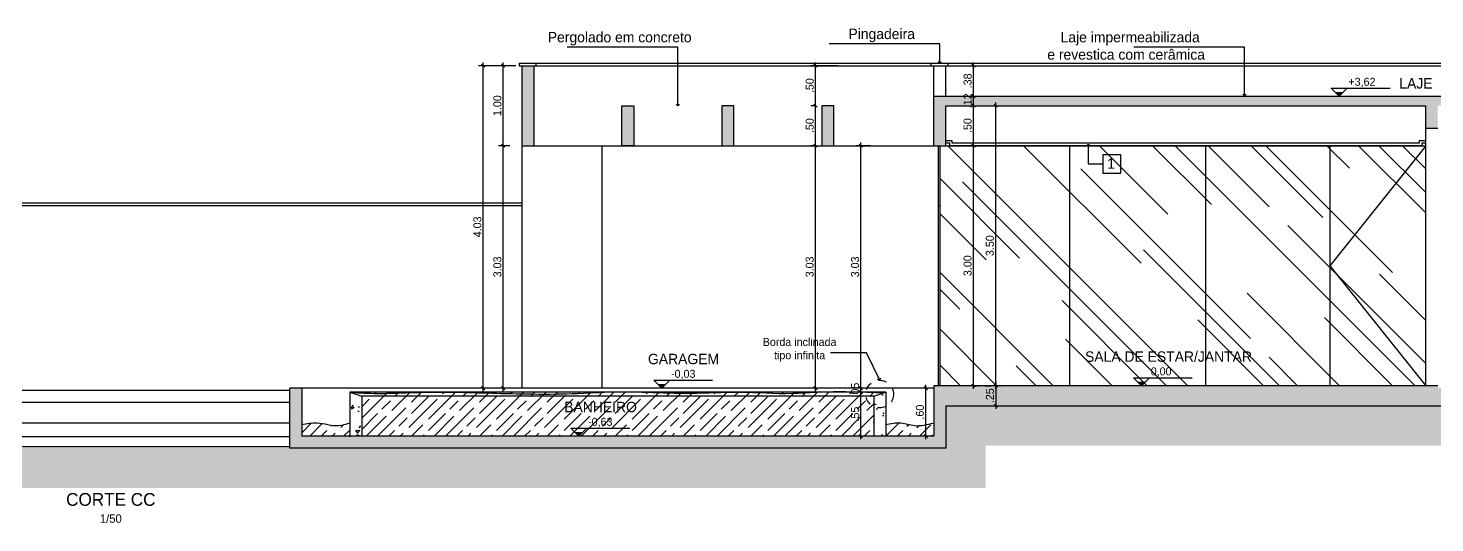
# Model space of a CAD drawing. Header units: feet. Extents: x 1734 to 1931, y 883 to 1088.
# Drawn here: x 1834.11 to 1851.7, y 989.86 to 996.04 of the extents above; entities that cross this region are included whole.
import ezdxf

# ---------------------------------------------------------------- set-up
doc = ezdxf.new("R2010")
doc.units = ezdxf.units.FT
doc.header["$LTSCALE"] = 0.3
doc.header["$MEASUREMENT"] = 0
doc.header["$PDMODE"] = 32
doc.header["$PDSIZE"] = 0.1
doc.linetypes.add('HIDDEN', pattern=[9.525, 6.35, -3.175])
doc.layers.get('0').update_dxf_attribs({"linetype": 'CONTINUOUS'})
doc.layers.get('Defpoints').update_dxf_attribs({"linetype": 'CONTINUOUS'})
for name, color, linetype in [('1', 1, 'CONTINUOUS'), ('2', 44, 'CONTINUOUS'), ('3', 3, 'CONTINUOUS'), ('4', 4, 'CONTINUOUS'), ('5', 5, 'CONTINUOUS'), ('Cotas', 1, 'CONTINUOUS'), ('projecao', 8, 'HIDDEN'), ('Texto', 44, 'CONTINUOUS')]:
    doc.layers.add(name, color=color, linetype=linetype)
doc.styles.add('ROMANS', font='romans')
doc.styles.add('style1', font='GOTHIC.TTF')
doc.dimstyles.new('ESC-50', dxfattribs={"dimtxt": 0.1, "dimasz": 0.04, "dimexe": 0.06, "dimexo": 0.15, "dimgap": 0.02, "dimtad": 1, "dimzin": 4, "dimdsep": 46, "dimtxsty": 'style1', "dimblk": 'OBLIQUE', "dimcen": 0.01, "dimdle": 0.04, "dimclrd": 14, "dimclre": 14, "dimclrt": 2, "dimazin": 0, "dimtfac": 1, "dimtix": 1, "dimtmove": 2, "dimatfit": 0, "dimldrblk": 'OPEN90', "dimfxl": 1, "dimtolj": 1, "dimtzin": 4, "dimlwd": -1, "dimlwe": -1, "dimarcsym": 0})

# ---------------------------------------------------------------- blocks, each defined once
blk = doc.blocks.new('_Oblique')
at = {"color": 0, "linetype": 'ByBlock', "lineweight": -2}
blk.add_line((-0.5, -0.5), (0.5, 0.5), dxfattribs=at)
blk = doc.blocks.new('*D503')
at = {"layer": 'Cotas', "color": 14, "linetype": 'Continuous', "transparency": 16777216}
for p, q in [((1844.683, 991.493), (1844.463, 991.493)), ((1844.523, 990.903), (1844.523, 991.533)), ((1844.533, 990.943), (1844.463, 990.943))]:
    blk.add_line(p, q, dxfattribs=at)
at = {"layer": 'Defpoints', "color": 0, "linetype": 'Continuous', "transparency": 16777216}
for p in [(1844.523, 991.493), (1844.833, 991.493), (1844.683, 990.943)]:
    blk.add_point(p, dxfattribs=at)
at = {"layer": 'Cotas', "color": 14, "linetype": 'Continuous', "transparency": 16777216, "xscale": 0.04, "yscale": 0.04, "zscale": 0.04}
for p, rotation in [((1844.523, 991.493), 90), ((1844.523, 990.943), 270)]:
    blk.add_blockref('_Oblique', p, dxfattribs=dict(at, rotation=rotation))
at = {"layer": 'Cotas', "color": 2, "linetype": 'Continuous', "transparency": 16777216, "insert": (1844.452, 991.218), "char_height": 0.1, "attachment_point": 5, "rotation": 90, "style": 'style1'}
blk.add_mtext('\\A1;.55', dxfattribs=at)
blk = doc.blocks.new('_Open90')
at = {"color": 0, "linetype": 'ByBlock', "lineweight": -2}
for p, q in [((0, 0), (-1, 0)), ((-0.5, 0.5), (0, 0)), ((0, 0), (-0.5, -0.5))]:
    blk.add_line(p, q, dxfattribs=at)
blk = doc.blocks.new('*D504')
at = {"layer": 'Cotas', "color": 14, "linetype": 'Continuous', "transparency": 16777216}
for p, q in [((1844.574, 991.543), (1844.463, 991.543)), ((1844.683, 991.493), (1844.463, 991.493)), ((1844.523, 991.493), (1844.523, 991.543))]:
    blk.add_line(p, q, dxfattribs=at)
at = {"layer": 'Defpoints', "color": 0, "linetype": 'Continuous', "transparency": 16777216}
for p in [(1844.523, 991.543), (1844.724, 991.543), (1844.833, 991.493)]:
    blk.add_point(p, dxfattribs=at)
at = {"layer": 'Cotas', "color": 2, "linetype": 'Continuous', "transparency": 16777216, "insert": (1844.451, 991.518), "char_height": 0.1, "attachment_point": 5, "rotation": 90, "style": 'style1'}
blk.add_mtext('\\A1;.05', dxfattribs=at)
blk = doc.blocks.new('*D505')
at = {"layer": 'Cotas', "color": 14, "linetype": 'Continuous', "transparency": 16777216}
for p, q in [((1844.643, 994.573), (1844.463, 994.573)), ((1844.523, 991.503), (1844.523, 994.613)), ((1844.574, 991.543), (1844.463, 991.543))]:
    blk.add_line(p, q, dxfattribs=at)
at = {"layer": 'Defpoints', "color": 0, "linetype": 'Continuous', "transparency": 16777216}
for p in [(1844.523, 994.573), (1844.793, 994.573), (1844.724, 991.543)]:
    blk.add_point(p, dxfattribs=at)
at = {"layer": 'Cotas', "color": 14, "linetype": 'Continuous', "transparency": 16777216, "xscale": 0.04, "yscale": 0.04, "zscale": 0.04}
for p, rotation in [((1844.523, 994.573), 90), ((1844.523, 991.543), 270)]:
    blk.add_blockref('_Oblique', p, dxfattribs=dict(at, rotation=rotation))
at = {"layer": 'Cotas', "color": 2, "linetype": 'Continuous', "transparency": 16777216, "insert": (1844.451, 993.058), "char_height": 0.1, "attachment_point": 5, "rotation": 90, "style": 'style1'}
blk.add_mtext('\\A1;3.03', dxfattribs=at)
blk = doc.blocks.new('*D506')
at = {"layer": 'Cotas', "color": 14, "linetype": 'Continuous', "transparency": 16777216}
for p, q in [((1843.883, 994.573), (1843.896, 994.573)), ((1843.956, 991.503), (1843.956, 994.613)), ((1844.092, 991.543), (1843.896, 991.543))]:
    blk.add_line(p, q, dxfattribs=at)
at = {"layer": 'Defpoints', "color": 0, "linetype": 'Continuous', "transparency": 16777216}
for p in [(1843.956, 994.573), (1844.033, 994.573), (1844.242, 991.543)]:
    blk.add_point(p, dxfattribs=at)
at = {"layer": 'Cotas', "color": 14, "linetype": 'Continuous', "transparency": 16777216, "xscale": 0.04, "yscale": 0.04, "zscale": 0.04}
for p, rotation in [((1843.956, 994.573), 90), ((1843.956, 991.543), 270)]:
    blk.add_blockref('_Oblique', p, dxfattribs=dict(at, rotation=rotation))
at = {"layer": 'Cotas', "color": 2, "linetype": 'Continuous', "transparency": 16777216, "insert": (1843.883, 993.058), "char_height": 0.1, "attachment_point": 5, "rotation": 90, "style": 'style1'}
blk.add_mtext('\\A1;3.03', dxfattribs=at)
blk = doc.blocks.new('*D507')
at = {"layer": 'Cotas', "color": 14, "linetype": 'Continuous', "transparency": 16777216}
for p, q in [((1845.334, 990.903), (1845.334, 991.583)), ((1845.283, 991.543), (1845.274, 991.543)), ((1845.283, 990.943), (1845.274, 990.943))]:
    blk.add_line(p, q, dxfattribs=at)
at = {"layer": 'Defpoints', "color": 0, "linetype": 'Continuous', "transparency": 16777216}
for p in [(1845.334, 991.543), (1845.433, 991.543), (1845.433, 990.943)]:
    blk.add_point(p, dxfattribs=at)
at = {"layer": 'Cotas', "color": 14, "linetype": 'Continuous', "transparency": 16777216, "xscale": 0.04, "yscale": 0.04, "zscale": 0.04}
for p, rotation in [((1845.334, 991.543), 90), ((1845.334, 990.943), 270)]:
    blk.add_blockref('_Oblique', p, dxfattribs=dict(at, rotation=rotation))
at = {"layer": 'Cotas', "color": 2, "linetype": 'Continuous', "transparency": 16777216, "insert": (1845.261, 991.243), "char_height": 0.1, "attachment_point": 5, "rotation": 90, "style": 'style1'}
blk.add_mtext('\\A1;.60', dxfattribs=at)
blk = doc.blocks.new('*D508')
at = {"layer": 'Cotas', "color": 14, "linetype": 'Continuous', "transparency": 16777216}
for p, q in [((1845.93, 991.533), (1845.93, 994.613)), ((1845.971, 994.573), (1845.99, 994.573)), ((1845.971, 991.573), (1845.99, 991.573))]:
    blk.add_line(p, q, dxfattribs=at)
at = {"layer": 'Defpoints', "color": 0, "linetype": 'Continuous', "transparency": 16777216}
for p in [(1845.821, 994.573), (1845.93, 994.573), (1845.821, 991.573)]:
    blk.add_point(p, dxfattribs=at)
at = {"layer": 'Cotas', "color": 14, "linetype": 'Continuous', "transparency": 16777216, "xscale": 0.04, "yscale": 0.04, "zscale": 0.04}
for p, rotation in [((1845.93, 994.573), 90), ((1845.93, 991.573), 270)]:
    blk.add_blockref('_Oblique', p, dxfattribs=dict(at, rotation=rotation))
at = {"layer": 'Cotas', "color": 2, "linetype": 'Continuous', "transparency": 16777216, "insert": (1845.857, 993.073), "char_height": 0.1, "attachment_point": 5, "rotation": 90, "style": 'style1'}
blk.add_mtext('\\A1;3.00', dxfattribs=at)
blk = doc.blocks.new('*D509')
at = {"layer": 'Cotas', "color": 14, "linetype": 'Continuous', "transparency": 16777216}
for p, q in [((1845.866, 995.073), (1845.87, 995.073)), ((1845.93, 994.533), (1845.93, 995.113)), ((1845.971, 994.573), (1845.99, 994.573))]:
    blk.add_line(p, q, dxfattribs=at)
at = {"layer": 'Defpoints', "color": 0, "linetype": 'Continuous', "transparency": 16777216}
for p in [(1845.93, 995.073), (1846.016, 995.073), (1845.821, 994.573)]:
    blk.add_point(p, dxfattribs=at)
at = {"layer": 'Cotas', "color": 14, "linetype": 'Continuous', "transparency": 16777216, "xscale": 0.04, "yscale": 0.04, "zscale": 0.04}
for p, rotation in [((1845.93, 995.073), 90), ((1845.93, 994.573), 270)]:
    blk.add_blockref('_Oblique', p, dxfattribs=dict(at, rotation=rotation))
at = {"layer": 'Cotas', "color": 2, "linetype": 'Continuous', "transparency": 16777216, "insert": (1845.857, 994.823), "char_height": 0.1, "attachment_point": 5, "rotation": 90, "style": 'style1'}
blk.add_mtext('\\A1;.50', dxfattribs=at)
blk = doc.blocks.new('*D510')
at = {"layer": 'Cotas', "color": 14, "linetype": 'Continuous', "transparency": 16777216}
for p, q in [((1845.866, 995.193), (1845.87, 995.193)), ((1845.866, 995.073), (1845.87, 995.073)), ((1845.93, 995.073), (1845.93, 995.193))]:
    blk.add_line(p, q, dxfattribs=at)
at = {"layer": 'Defpoints', "color": 0, "linetype": 'Continuous', "transparency": 16777216}
for p in [(1845.93, 995.193), (1846.016, 995.193), (1846.016, 995.073)]:
    blk.add_point(p, dxfattribs=at)
at = {"layer": 'Cotas', "color": 2, "linetype": 'Continuous', "transparency": 16777216, "insert": (1845.857, 995.133), "char_height": 0.1, "attachment_point": 5, "rotation": 90, "style": 'style1'}
blk.add_mtext('\\A1;.12', dxfattribs=at)
blk = doc.blocks.new('*D511')
at = {"layer": 'Cotas', "color": 14, "linetype": 'Continuous', "transparency": 16777216}
for p, q in [((1845.93, 995.153), (1845.93, 995.613)), ((1845.792, 995.573), (1845.87, 995.573)), ((1845.866, 995.193), (1845.87, 995.193))]:
    blk.add_line(p, q, dxfattribs=at)
at = {"layer": 'Defpoints', "color": 0, "linetype": 'Continuous', "transparency": 16777216}
for p in [(1845.93, 995.573), (1845.942, 995.573), (1846.016, 995.193)]:
    blk.add_point(p, dxfattribs=at)
at = {"layer": 'Cotas', "color": 14, "linetype": 'Continuous', "transparency": 16777216, "xscale": 0.04, "yscale": 0.04, "zscale": 0.04}
for p, rotation in [((1845.93, 995.573), 90), ((1845.93, 995.193), 270)]:
    blk.add_blockref('_Oblique', p, dxfattribs=dict(at, rotation=rotation))
at = {"layer": 'Cotas', "color": 2, "linetype": 'Continuous', "transparency": 16777216, "insert": (1845.857, 995.383), "char_height": 0.1, "attachment_point": 5, "rotation": 90, "style": 'style1'}
blk.add_mtext('\\A1;.38', dxfattribs=at)
blk = doc.blocks.new('*D512')
at = {"layer": 'Cotas', "color": 14, "linetype": 'Continuous', "transparency": 16777216}
for p, q in [((1846.073, 995.073), (1846.148, 995.073)), ((1846.208, 991.533), (1846.208, 995.113)), ((1846.073, 991.573), (1846.148, 991.573))]:
    blk.add_line(p, q, dxfattribs=at)
at = {"layer": 'Defpoints', "color": 0, "linetype": 'Continuous', "transparency": 16777216}
for p in [(1846.208, 995.073), (1846.223, 995.073), (1846.223, 991.573)]:
    blk.add_point(p, dxfattribs=at)
at = {"layer": 'Cotas', "color": 14, "linetype": 'Continuous', "transparency": 16777216, "xscale": 0.04, "yscale": 0.04, "zscale": 0.04}
for p, rotation in [((1846.208, 995.073), 90), ((1846.208, 991.573), 270)]:
    blk.add_blockref('_Oblique', p, dxfattribs=dict(at, rotation=rotation))
at = {"layer": 'Cotas', "color": 2, "linetype": 'Continuous', "transparency": 16777216, "insert": (1846.135, 993.323), "char_height": 0.1, "attachment_point": 5, "rotation": 90, "style": 'style1'}
blk.add_mtext('\\A1;3.50', dxfattribs=at)
blk = doc.blocks.new('*D526')
at = {"layer": 'Cotas', "color": 14, "linetype": 'Continuous', "transparency": 16777216}
for p, q in [((1846.209, 991.613), (1846.209, 991.283)), ((1846.26, 991.573), (1846.269, 991.573)), ((1846.26, 991.323), (1846.269, 991.323))]:
    blk.add_line(p, q, dxfattribs=at)
at = {"layer": 'Defpoints', "color": 0, "linetype": 'Continuous', "transparency": 16777216}
for p in [(1846.11, 991.573), (1846.11, 991.323), (1846.209, 991.323)]:
    blk.add_point(p, dxfattribs=at)
at = {"layer": 'Cotas', "color": 14, "linetype": 'Continuous', "transparency": 16777216, "xscale": 0.04, "yscale": 0.04, "zscale": 0.04}
for p, rotation in [((1846.209, 991.573), 90), ((1846.209, 991.323), 270)]:
    blk.add_blockref('_Oblique', p, dxfattribs=dict(at, rotation=rotation))
at = {"layer": 'Cotas', "color": 2, "linetype": 'Continuous', "transparency": 16777216, "insert": (1846.136, 991.448), "char_height": 0.1, "attachment_point": 5, "rotation": 90, "style": 'style1'}
blk.add_mtext('\\A1;.25', dxfattribs=at)
blk = doc.blocks.new('Niv_cr')
for p, q in [((0, 0), (-0.1, 0.1)), ((-0.1, 0.1), (0.635, 0.1)), ((0, 0), (0.1, 0.1))]:
    blk.add_line(p, q)
blk.add_solid([(-0.05, 0.05), (0.05, 0.05), (0, 0)])
at = {"color": 2, "style": 'ROMANS'}
blk.add_attdef('NIVEL', (0.115, 0.129), '', height=0.1, dxfattribs=at)
blk = doc.blocks.new('*D530')
at = {"layer": 'Cotas', "color": 14, "linetype": 'Continuous', "transparency": 16777216}
for p, q in [((1843.956, 995.073), (1843.896, 995.073)), ((1843.956, 994.533), (1843.956, 995.113)), ((1843.956, 994.573), (1843.896, 994.573))]:
    blk.add_line(p, q, dxfattribs=at)
at = {"layer": 'Defpoints', "color": 0, "linetype": 'Continuous', "transparency": 16777216}
for p in [(1843.956, 995.073), (1844.033, 995.073), (1844.033, 994.573)]:
    blk.add_point(p, dxfattribs=at)
at = {"layer": 'Cotas', "color": 14, "linetype": 'Continuous', "transparency": 16777216, "xscale": 0.04, "yscale": 0.04, "zscale": 0.04}
for p, rotation in [((1843.956, 995.073), 90), ((1843.956, 994.573), 270)]:
    blk.add_blockref('_Oblique', p, dxfattribs=dict(at, rotation=rotation))
at = {"layer": 'Cotas', "color": 2, "linetype": 'Continuous', "transparency": 16777216, "insert": (1843.883, 994.823), "char_height": 0.1, "attachment_point": 5, "rotation": 90, "style": 'style1'}
blk.add_mtext('\\A1;.50', dxfattribs=at)
blk = doc.blocks.new('*D531')
at = {"layer": 'Cotas', "color": 14, "linetype": 'Continuous', "transparency": 16777216}
for p, q in [((1843.956, 995.033), (1843.956, 995.613)), ((1844.235, 995.573), (1843.896, 995.573)), ((1843.956, 995.073), (1843.896, 995.073))]:
    blk.add_line(p, q, dxfattribs=at)
at = {"layer": 'Defpoints', "color": 0, "linetype": 'Continuous', "transparency": 16777216}
for p in [(1843.956, 995.573), (1844.41, 995.573), (1844.033, 995.073)]:
    blk.add_point(p, dxfattribs=at)
at = {"layer": 'Cotas', "color": 14, "linetype": 'Continuous', "transparency": 16777216, "xscale": 0.04, "yscale": 0.04, "zscale": 0.04}
for p, rotation in [((1843.956, 995.573), 90), ((1843.956, 995.073), 270)]:
    blk.add_blockref('_Oblique', p, dxfattribs=dict(at, rotation=rotation))
at = {"layer": 'Cotas', "color": 2, "linetype": 'Continuous', "transparency": 16777216, "insert": (1843.883, 995.323), "char_height": 0.1, "attachment_point": 5, "rotation": 90, "style": 'style1'}
blk.add_mtext('\\A1;.50', dxfattribs=at)
blk = doc.blocks.new('*D532')
at = {"layer": 'Cotas', "color": 14, "linetype": 'Continuous', "transparency": 16777216}
for p, q in [((1840.133, 994.573), (1839.992, 994.573)), ((1840.052, 991.503), (1840.052, 994.613)), ((1840.133, 991.543), (1839.992, 991.543))]:
    blk.add_line(p, q, dxfattribs=at)
at = {"layer": 'Defpoints', "color": 0, "linetype": 'Continuous', "transparency": 16777216}
for p in [(1840.052, 994.573), (1840.283, 994.573), (1840.283, 991.543)]:
    blk.add_point(p, dxfattribs=at)
at = {"layer": 'Cotas', "color": 14, "linetype": 'Continuous', "transparency": 16777216, "xscale": 0.04, "yscale": 0.04, "zscale": 0.04}
for p, rotation in [((1840.052, 994.573), 90), ((1840.052, 991.543), 270)]:
    blk.add_blockref('_Oblique', p, dxfattribs=dict(at, rotation=rotation))
at = {"layer": 'Cotas', "color": 2, "linetype": 'Continuous', "transparency": 16777216, "insert": (1839.979, 993.058), "char_height": 0.1, "attachment_point": 5, "rotation": 90, "style": 'style1'}
blk.add_mtext('\\A1;3.03', dxfattribs=at)
blk = doc.blocks.new('*D533')
at = {"layer": 'Cotas', "color": 14, "linetype": 'Continuous', "transparency": 16777216}
for p, q in [((1840.052, 994.533), (1840.052, 995.613)), ((1840.208, 995.573), (1839.992, 995.573)), ((1840.133, 994.573), (1839.992, 994.573))]:
    blk.add_line(p, q, dxfattribs=at)
at = {"layer": 'Defpoints', "color": 0, "linetype": 'Continuous', "transparency": 16777216}
for p in [(1840.052, 995.573), (1840.358, 995.573), (1840.283, 994.573)]:
    blk.add_point(p, dxfattribs=at)
at = {"layer": 'Cotas', "color": 14, "linetype": 'Continuous', "transparency": 16777216, "xscale": 0.04, "yscale": 0.04, "zscale": 0.04}
for p, rotation in [((1840.052, 995.573), 90), ((1840.052, 994.573), 270)]:
    blk.add_blockref('_Oblique', p, dxfattribs=dict(at, rotation=rotation))
at = {"layer": 'Cotas', "color": 2, "linetype": 'Continuous', "transparency": 16777216, "insert": (1839.979, 995.073), "char_height": 0.1, "attachment_point": 5, "rotation": 90, "style": 'style1'}
blk.add_mtext('\\A1;1.00', dxfattribs=at)
blk = doc.blocks.new('*D534')
at = {"layer": 'Cotas', "color": 14, "linetype": 'Continuous', "transparency": 16777216}
for p, q in [((1839.802, 991.503), (1839.802, 995.613)), ((1840.081, 995.573), (1839.742, 995.573)), ((1840.081, 991.543), (1839.742, 991.543))]:
    blk.add_line(p, q, dxfattribs=at)
at = {"layer": 'Defpoints', "color": 0, "linetype": 'Continuous', "transparency": 16777216}
for p in [(1839.802, 995.573), (1840.283, 995.573), (1840.283, 991.543)]:
    blk.add_point(p, dxfattribs=at)
at = {"layer": 'Cotas', "color": 14, "linetype": 'Continuous', "transparency": 16777216, "xscale": 0.04, "yscale": 0.04, "zscale": 0.04}
for p, rotation in [((1839.802, 995.573), 90), ((1839.802, 991.543), 270)]:
    blk.add_blockref('_Oblique', p, dxfattribs=dict(at, rotation=rotation))
at = {"layer": 'Cotas', "color": 2, "linetype": 'Continuous', "transparency": 16777216, "insert": (1839.73, 993.558), "char_height": 0.1, "attachment_point": 5, "rotation": 90, "style": 'style1'}
blk.add_mtext('\\A1;4.03', dxfattribs=at)

msp = doc.modelspace()

# ---------------------------------------------------------------- hatches: boundary and pattern name
at = {"layer": '1'}
h = msp.add_hatch(dxfattribs=at)
h.set_pattern_fill('EARTH,_I', color=256, angle=315, style=2)
h.set_pattern_definition([(315, (1811.6333, 990.29315), (0.3535534, -8e-17), [0.25, -0.25]), (315, (1811.6996, 990.35944), (0.3535534, -8e-17), [0.25, -0.25]), (315, (1811.7659, 990.42573), (0.3535534, -8e-17), [0.25, -0.25]), (45, (1811.81008, 990.42573), (1e-16, 0.3535534), [0.25, -0.25]), (45, (1811.87638, 990.35944), (1e-16, 0.3535534), [0.25, -0.25]), (45, (1811.94267, 990.29315), (1e-16, 0.3535534), [0.25, -0.25])])
h.paths.add_polyline_path([(1863.433, 991.323), (1845.583, 991.323), (1845.583, 990.793), (1837.383, 990.793), (1811.633, 990.807), (1811.633, 990.293), (1846.083, 990.293), (1846.083, 990.823), (1863.433, 990.823)])
at = {"layer": '5', "linetype": 'Continuous'}
h = msp.add_hatch(dxfattribs=at)
h.set_pattern_fill('AR-CONC,_I', color=256, scale=0.05, angle=315, style=2)
h.set_pattern_definition([(5, (1840.2833, 994.57315), (0.2314035, -0.275776), [0.0375, -0.4125]), (310, (1840.2833, 994.57315), (0.216884, 0.314996), [0.03, -0.33]), (55.4514, (1840.3026, 994.55017), (0.448288, 0.03922), [0.03187, -0.350571]), (1.1842, (1840.354, 994.64386), (0.318807, -0.435847), [0.05625, -0.61875]), (51.6356, (1840.3806, 994.60754), (0.674856, 0.01395), [0.047805, -0.525857]), (306.1842, (1840.354, 994.64386), (0.674856, 0.01395), [0.045, -0.495]), (336, (1840.3717, 994.59083), (0.068691, -0.353386), [0.0375, -0.4125]), (281, (1840.3717, 994.59083), (0.342404, 0.170354), [0.03, -0.33]), (26.4514, (1840.37742, 994.56138), (0.411095, -0.183032), [0.03187, -0.350571]), (352.5, (1840.28331, 994.57315), (0.1219949, 0.1133966), [0, -0.326, 0, -0.335, 0, -0.33125]), (322.5, (1840.2833, 994.57315), (0.2324547, 0.0464365), [0, -0.191, 0, -0.3185, 0, -0.12625]), (282.5, (1840.20447, 994.652), (0.1807604, -0.1967091), [0, -0.125, 0, -0.39, 0, -0.5175]), (272.5, (1840.1691, 994.68735), (0.24158, -0.170795), [0, -0.1625, 0, -0.259, 0, -0.3675])])
h.paths.add_polyline_path([(1840.433, 995.573), (1840.283, 995.573), (1840.283, 994.573), (1840.433, 994.573)])
h.paths.add_polyline_path([(1841.683, 995.073), (1841.533, 995.073), (1841.533, 994.573), (1841.683, 994.573)])
h.paths.add_polyline_path([(1842.933, 995.073), (1842.783, 995.073), (1842.783, 994.573), (1842.933, 994.573)])
h.paths.add_polyline_path([(1844.183, 995.073), (1844.033, 995.073), (1844.033, 994.573), (1844.183, 994.573)])
h.paths.add_polyline_path([(1856.883, 995.193), (1845.433, 995.193), (1845.433, 994.573), (1845.583, 994.573), (1845.583, 995.073), (1851.583, 995.073), (1851.583, 994.792), (1851.733, 994.792), (1851.733, 995.073), (1853.583, 995.073), (1853.583, 994.793), (1853.733, 994.793), (1853.733, 995.073), (1856.733, 995.073), (1856.733, 994.793), (1856.883, 994.793)])
h.paths.add_polyline_path([(1845.962, 995.008), (1845.962, 995.251), (1845.746, 995.251), (1845.746, 995.008)], flags=9)
h.paths.add_polyline_path([(1856.632, 995.008), (1856.632, 995.251), (1856.416, 995.251), (1856.416, 995.008)], flags=9)
h = msp.add_hatch(dxfattribs=at)
h.set_pattern_fill('AR-CONC,_I', color=256, scale=0.05, angle=315, style=2)
h.set_pattern_definition([(5, (1837.3833, 990.79315), (0.2314035, -0.275776), [0.0375, -0.4125]), (310, (1837.3833, 990.79315), (0.216884, 0.314996), [0.03, -0.33]), (55.4514, (1837.4026, 990.77017), (0.4482876, 0.03922), [0.03187, -0.350571]), (1.1842, (1837.454, 990.86386), (0.318807, -0.435847), [0.05625, -0.61875]), (51.6356, (1837.4806, 990.82754), (0.674856, 0.01395), [0.047805, -0.525857]), (306.1842, (1837.454, 990.86386), (0.674856, 0.01395), [0.045, -0.495]), (336, (1837.4717, 990.81083), (0.0686912, -0.353386), [0.0375, -0.4125]), (281, (1837.4717, 990.81083), (0.342404, 0.170354), [0.03, -0.33]), (26.4514, (1837.47742, 990.78138), (0.411095, -0.183032), [0.03187, -0.350571]), (352.5, (1837.38331, 990.79315), (0.1219949, 0.1133966), [0, -0.326, 0, -0.335, 0, -0.33125]), (322.5, (1837.3833, 990.79315), (0.2324547, 0.0464365), [0, -0.191, 0, -0.3185, 0, -0.12625]), (282.5, (1837.30447, 990.872), (0.1807604, -0.1967091), [0, -0.125, 0, -0.39, 0, -0.5175]), (272.5, (1837.2691, 990.90735), (0.24158, -0.170795), [0, -0.1625, 0, -0.259, 0, -0.3675])])
h.paths.add_polyline_path([(1856.883, 991.323), (1856.883, 991.543), (1851.733, 991.543), (1851.733, 991.573), (1845.433, 991.573), (1845.433, 990.943), (1837.533, 990.943), (1837.533, 991.543), (1837.383, 991.543), (1837.383, 990.793), (1845.583, 990.793), (1845.583, 991.323)])
h = msp.add_hatch(dxfattribs=at)
h.set_pattern_fill('AR-CONC,_I', color=256, scale=0.05, angle=315, style=2)
h.set_pattern_definition([(5, (1838.1333, 990.94315), (0.231404, -0.275776), [0.0375, -0.4125]), (310, (1838.1333, 990.94315), (0.216884, 0.314996), [0.03, -0.33]), (55.4514, (1838.1526, 990.92017), (0.448288, 0.03922), [0.03187, -0.350571]), (1.184, (1838.204, 991.01386), (0.318807, -0.435847), [0.05625, -0.61875]), (51.636, (1838.2306, 990.97754), (0.674856, 0.01395), [0.047805, -0.525857]), (306.184, (1838.204, 991.01386), (0.674856, 0.01395), [0.045, -0.495]), (336, (1838.2217, 990.96083), (0.068691, -0.353386), [0.0375, -0.4125]), (281, (1838.2217, 990.96083), (0.342404, 0.170354), [0.03, -0.33]), (26.4514, (1838.22742, 990.93138), (0.411095, -0.183032), [0.03187, -0.350571]), (352.5, (1838.13331, 990.94315), (0.121995, 0.1133966), [0, -0.326, 0, -0.335, 0, -0.33125]), (322.5, (1838.1333, 990.94315), (0.2324547, 0.0464365), [0, -0.191, 0, -0.3185, 0, -0.12625]), (282.5, (1838.05447, 991.022), (0.1807604, -0.196709), [0, -0.125, 0, -0.39, 0, -0.5175]), (272.5, (1838.0191, 991.05735), (0.24158, -0.170795), [0, -0.1625, 0, -0.259, 0, -0.3675])])
h.paths.add_polyline_path([(1838.283, 991.443), (1838.133, 991.493), (1838.133, 990.943), (1838.283, 990.943)])
h.paths.add_polyline_path([(1844.833, 991.493), (1844.683, 991.443), (1844.683, 990.943), (1844.833, 990.943)])
at = {"layer": 'Cotas'}
h = msp.add_hatch(dxfattribs=at)
h.set_pattern_fill('AR-RROOF,_O', color=256, angle=315)
h.set_pattern_definition([(315, (1845.5083, 991.5732), (2.26274, -0.84853), [15, -2, 5, -1]), (315, (1846.8023, 990.9863), (0.23335, 1.64756), [3, -0.33, 6, -0.75]), (315, (1846.4629, 991.82064), (4.15072, -3.20319), [8, -1.4, 4, -1])])
h.paths.add_polyline_path([(1847.129, 994.573), (1845.583, 994.573), (1845.508, 994.573), (1845.508, 991.573), (1847.129, 991.573)])
h.paths.add_polyline_path([(1848.832, 994.573), (1847.129, 994.573), (1847.129, 991.573), (1848.832, 991.573)])
h.paths.add_polyline_path([(1850.383, 994.573), (1848.832, 994.573), (1848.832, 991.573), (1850.383, 991.573)])
h.paths.add_polyline_path([(1851.583, 994.573), (1850.383, 994.573), (1850.383, 991.573), (1851.583, 991.573)])
at = {"layer": 'Defpoints', "linetype": 'Continuous', "true_color": 0x004d66}
h = msp.add_hatch(dxfattribs=at)
h.set_pattern_fill('GOST_WOOD,_O', color=138, scale=0.05, angle=315)
h.set_pattern_definition([(45, (1837.6333, 990.94315), (0.212132, -0.212132), [0.5, -0.1]), (45, (1837.6333, 990.80173), (0.212132, -0.212132), [0.3, -0.075, 0.15, -0.075]), (45, (1837.59795, 990.62495), (0.212132, -0.212132), [0.5, -0.1])])
edge = h.paths.add_edge_path()
edge.add_spline(control_points=[(1838.133, 991.109), (1838.087, 991.094), (1837.953, 991.05), (1837.75, 991.129), (1837.597, 991.1), (1837.533, 991.087)], knot_values=[0, 0, 0, 0, 0.143039, 0.415623, 0.607305, 0.607305, 0.607305, 0.607305], degree=3, periodic=0)
edge.add_line((1837.533, 991.087), (1837.533, 990.943))
edge.add_line((1837.533, 990.943), (1838.133, 990.943))
edge.add_line((1838.133, 990.943), (1838.133, 991.109))
h.paths.add_polyline_path([(1838.283, 991.443), (1838.283, 990.943), (1844.683, 990.943), (1844.683, 991.443)])
edge = h.paths.add_edge_path()
edge.add_line((1838.149, 991.488), (1838.283, 991.443))
edge.add_line((1838.283, 991.443), (1844.683, 991.443))
edge.add_line((1844.683, 991.443), (1844.81, 991.485))
edge.add_spline(control_points=[(1844.81, 991.485), (1844.527, 991.496), (1844.147, 991.511), (1843.545, 991.463), (1843.022, 991.51), (1842.237, 991.457), (1841.674, 991.512), (1841.313, 991.493)], knot_values=[3.164884, 3.164884, 3.164884, 3.164884, 4.01189, 4.305168, 4.975178, 5.579623, 6.662092, 6.662092, 6.662092, 6.662092], degree=3, periodic=0)
edge.add_line((1844.584, 991.493), (1843.987, 991.493))
edge.add_spline(control_points=[(1844.81, 991.485), (1844.527, 991.496), (1844.147, 991.511), (1843.545, 991.463), (1843.022, 991.51), (1842.237, 991.457), (1841.674, 991.512), (1841.313, 991.493)], knot_values=[3.164884, 3.164884, 3.164884, 3.164884, 4.01189, 4.305168, 4.975178, 5.579623, 6.662092, 6.662092, 6.662092, 6.662092], degree=3, periodic=0)
edge.add_line((1841.798, 991.493), (1841.313, 991.493))
edge.add_spline(control_points=[(1841.313, 991.493), (1841.274, 991.491), (1840.862, 991.463), (1840.154, 991.469), (1839.327, 991.502), (1838.793, 991.483), (1838.446, 991.474), (1838.258, 991.483), (1838.149, 991.488)], knot_values=[0, 0, 0, 0, 0.119491, 1.235648, 2.12416, 2.599853, 2.838625, 3.164884, 3.164884, 3.164884, 3.164884], degree=3, periodic=0)
edge.add_line((1839.351, 991.493), (1839.314, 991.493))
edge.add_spline(control_points=[(1841.313, 991.493), (1841.274, 991.491), (1840.862, 991.463), (1840.154, 991.469), (1839.327, 991.502), (1838.793, 991.483), (1838.446, 991.474), (1838.258, 991.483), (1838.149, 991.488)], knot_values=[0, 0, 0, 0, 0.119491, 1.235648, 2.12416, 2.599853, 2.838625, 3.164884, 3.164884, 3.164884, 3.164884], degree=3, periodic=0)
h = msp.add_hatch(dxfattribs=at)
h.set_pattern_fill('GOST_WOOD,_O', color=138, scale=0.05, angle=315)
h.set_pattern_definition([(45, (1844.8333, 990.94315), (0.21213, -0.21213), [0.5, -0.1]), (45, (1844.8333, 990.80173), (0.21213, -0.21213), [0.3, -0.075, 0.15, -0.075]), (45, (1844.79795, 990.62495), (0.21213, -0.21213), [0.5, -0.1])])
edge = h.paths.add_edge_path()
edge.add_spline(control_points=[(1845.433, 991.109), (1845.353, 991.087), (1845.216, 991.051), (1845.019, 991.127), (1844.897, 991.101), (1844.833, 991.087)], knot_values=[0, 0, 0, 0, 0.24138, 0.415169, 0.606851, 0.606851, 0.606851, 0.606851], degree=3, periodic=0)
edge.add_line((1844.833, 991.087), (1844.833, 990.943))
edge.add_line((1844.833, 990.943), (1845.433, 990.943))
edge.add_line((1845.433, 990.943), (1845.433, 991.109))

# ---------------------------------------------------------------- linework, layer by layer
at = {"layer": '1'}
for p, q in [((1845.613, 995.603), (1856.703, 995.603)), ((1845.613, 995.573), (1856.703, 995.573)), ((1845.583, 994.573), (1851.583, 994.573)), ((1847.129, 994.573), (1847.129, 991.573)), ((1848.832, 994.573), (1848.832, 991.573)), ((1850.383, 994.573), (1850.383, 991.573)), ((1840.283, 993.853), (1823.313, 993.853)), ((1840.283, 993.823), (1823.313, 993.823)), ((1845.508, 993.823), (1845.488, 993.823))]:
    msp.add_line(p, q, dxfattribs=at)
at = {"layer": '1', "color": 8, "linetype": 'Continuous'}
for p, q in [((1837.383, 991.363), (1811.783, 991.363)), ((1837.383, 991.103), (1811.783, 991.103)), ((1837.383, 990.933), (1811.783, 990.933))]:
    msp.add_line(p, q, dxfattribs=at)
at = {"layer": '2'}
for p, q in [((1840.283, 994.573), (1840.283, 991.543)), ((1841.283, 994.573), (1841.283, 991.543)), ((1845.488, 994.573), (1845.488, 991.573)), ((1845.508, 994.573), (1845.508, 991.573)), ((1837.383, 991.513), (1823.283, 991.513))]:
    msp.add_line(p, q, dxfattribs=at)
at = {"layer": '3'}
for p, q in [((1840.463, 995.603), (1845.403, 995.603)), ((1840.463, 995.573), (1845.403, 995.573)), ((1840.433, 994.573), (1845.433, 994.573)), ((1845.433, 991.543), (1837.533, 991.543))]:
    msp.add_line(p, q, dxfattribs=at)
for points in [[(1851.583, 994.633), (1851.503, 994.633), (1851.503, 994.603), (1845.663, 994.603), (1845.663, 994.633), (1845.583, 994.633)], [(1851.583, 994.603), (1851.533, 994.603), (1851.533, 994.573), (1845.633, 994.573), (1845.633, 994.603), (1845.583, 994.603)]]:
    msp.add_lwpolyline(points, dxfattribs=at)
at = {"layer": '4', "linetype": 'Continuous'}
for p, q in [((1844.833, 991.493), (1838.133, 991.493)), ((1844.683, 991.443), (1838.283, 991.443))]:
    msp.add_line(p, q, dxfattribs=at)
at = {"layer": '5', "linetype": 'Continuous'}
for p, q in [((1840.253, 995.603), (1840.253, 995.573)), ((1840.253, 995.603), (1840.463, 995.603)), ((1840.463, 995.573), (1840.463, 995.603)), ((1845.403, 995.573), (1845.403, 995.603)), ((1845.403, 995.603), (1845.613, 995.603)), ((1845.613, 995.573), (1845.613, 995.603)), ((1840.253, 995.573), (1840.463, 995.573)), ((1840.283, 995.573), (1840.283, 994.573)), ((1840.433, 995.573), (1840.433, 994.573)), ((1845.403, 995.573), (1845.613, 995.573)), ((1845.433, 994.573), (1845.433, 995.573)), ((1845.583, 995.193), (1845.583, 995.573)), ((1845.433, 995.193), (1856.883, 995.193)), ((1845.583, 994.573), (1845.583, 995.073)), ((1845.583, 995.073), (1851.583, 995.073)), ((1851.583, 991.573), (1851.583, 995.073)), ((1851.583, 994.792), (1851.733, 994.792)), ((1840.283, 994.573), (1840.433, 994.573)), ((1845.433, 994.573), (1845.583, 994.573)), ((1851.733, 991.573), (1845.433, 991.573)), ((1845.433, 991.573), (1845.433, 990.943)), ((1837.383, 990.793), (1837.383, 991.543)), ((1837.533, 991.543), (1837.383, 991.543)), ((1837.533, 991.543), (1837.533, 990.943)), ((1838.133, 991.493), (1838.133, 990.943)), ((1838.133, 991.493), (1838.283, 991.443)), ((1838.283, 991.443), (1838.283, 990.943)), ((1844.683, 991.443), (1844.833, 991.493)), ((1844.683, 991.443), (1844.683, 990.943)), ((1844.833, 991.493), (1844.833, 990.943)), ((1845.583, 991.323), (1863.433, 991.323)), ((1845.583, 991.323), (1845.583, 990.793)), ((1845.433, 990.943), (1837.533, 990.943)), ((1837.383, 990.807), (1811.633, 990.807)), ((1845.583, 990.793), (1837.383, 990.793))]:
    msp.add_line(p, q, dxfattribs=at)
for points in [[(1841.533, 995.073), (1841.683, 995.073), (1841.683, 994.573), (1841.533, 994.573)], [(1842.783, 994.573), (1842.933, 994.573), (1842.933, 995.073), (1842.783, 995.073)], [(1844.033, 994.573), (1844.183, 994.573), (1844.183, 995.073), (1844.033, 995.073)]]:
    msp.add_lwpolyline(points, close=True, dxfattribs=at)
at = {"layer": 'Defpoints', "color": 138, "linetype": 'Continuous', "true_color": 0x004d66}
for points in [[(1838.149, 991.488), (1838.475, 991.477), (1838.714, 991.481), (1839.19, 991.493), (1840.078, 991.476), (1841.194, 991.486), (1841.313, 991.493), (1842.396, 991.479), (1843, 991.493), (1843.67, 991.478), (1843.963, 991.493), (1844.81, 991.485)], [(1837.533, 991.087), (1837.724, 991.109), (1837.994, 991.075), (1838.133, 991.109)], [(1844.833, 991.087), (1845.024, 991.109), (1845.194, 991.075), (1845.433, 991.109)]]:
    msp.add_spline(points, degree=3, dxfattribs=at)
at = {"layer": 'projecao', "ltscale": 2}
for p, q in [((1851.583, 994.573), (1850.383, 993.073)), ((1850.383, 993.073), (1851.583, 991.573))]:
    msp.add_line(p, q, dxfattribs=at)
at = {"layer": 'projecao', "ltscale": 0.05}
msp.add_circle((1844.758, 991.468), 0.173, dxfattribs=at)
at = {"layer": 'Texto'}
msp.add_lwpolyline([(1847.546, 994.231), (1847.774, 994.231), (1847.774, 994.46), (1847.546, 994.46)], close=True, dxfattribs=at)

# ---------------------------------------------------------------- block references
at = {"layer": 'Texto', "linetype": 'Continuous', "ltscale": 0.4}
ref = msp.add_blockref('Niv_cr', (1850.502, 995.193), dxfattribs=at)
ref.add_attrib('NIVEL', '+3,62', (1850.617, 995.322), dxfattribs={"layer": '0', "height": 0.1, "style": 'style1'})
ref = msp.add_blockref('Niv_cr', (1842.035, 991.543), dxfattribs=at)
ref.add_attrib('NIVEL', '-0,03', (1842.15, 991.672), dxfattribs={"layer": '0', "height": 0.1, "style": 'style1'})
ref = msp.add_blockref('Niv_cr', (1848.03, 991.573), dxfattribs=at)
ref.add_attrib('NIVEL', '0,00', (1848.146, 991.702), dxfattribs={"layer": '0', "height": 0.1, "style": 'style1'})
ref = msp.add_blockref('Niv_cr', (1840.998, 990.943), dxfattribs=at)
ref.add_attrib('NIVEL', '-0,63', (1841.113, 991.072), dxfattribs={"layer": '0', "height": 0.1, "style": 'style1'})

# ---------------------------------------------------------------- texts
at = {"layer": 'Texto', "attachment_point": 1, "style": 'style1'}
for s, insert, char_height, width in [('\\pxqc;\\P{\\H1.3x;Pergolado em concreto}', (1840.505, 996.161), 0.1, 2.00603), ('\\pxqc;\\P{\\H1.3x;Pingadeira}', (1843.78, 996.202), 0.1, 2.00603), ('\\pi1.47898;\\P\\pi0.49161;{\\H1.3x;Laje impermeabilizada\\P\\pi0.32485;e revestica com cerâmica}', (1846.528, 996.161), 0.1, 2.95797), ('\\pxqc;LAJE', (1849.341, 995.417), 0.13, 4.2402), ('\\pxqc;1', (1846.646, 994.415), 0.13, 2.00603), ('\\pxqc;Borda inclinada\\Ptipo infinita', (1842.754, 992.17), 0.1, 2.00603), ('\\pxqc;GARAGEM', (1841.303, 991.972), 0.13, 2.00603), ('\\pxqc;SALA DE ESTAR/JANTAR', (1846.248, 992.002), 0.13, 4.2402), ('\\pxqc;BANHEIRO', (1840.266, 991.372), 0.13, 2.00603), ('\\pxqc;\\P\\P{\\H1.6x;CORTE CC \\P\\H0.65625x;1/50}', (1834.144, 990.565), 0.1, 2.00603)]:
    msp.add_mtext(s, dxfattribs=dict(at, insert=insert, char_height=char_height, width=width))

# ---------------------------------------------------------------- dimensions: what is measured, and where the dimension line sits
at = {"layer": 'Cotas', "linetype": 'Continuous'}
for base, p1, p2, picture, middle in [((1839.802, 995.573), (1840.283, 991.543), (1840.283, 995.573), '*D534', (1839.73, 993.558)), ((1840.052, 995.573), (1840.283, 994.573), (1840.358, 995.573), '*D533', (1839.979, 995.073)), ((1843.956, 995.573), (1844.033, 995.073), (1844.41, 995.573), '*D531', (1843.883, 995.323)), ((1843.956, 995.073), (1844.033, 994.573), (1844.033, 995.073), '*D530', (1843.883, 994.823)), ((1840.052, 994.573), (1840.283, 991.543), (1840.283, 994.573), '*D532', (1839.979, 993.058))]:
    dim = msp.add_linear_dim(base=base, p1=p1, p2=p2, angle=90, dimstyle='ESC-50', override={"dimfxl": 0.278871, "dimfxlon": 1, "dimarcsym": 1}, dxfattribs=at)
    dim.commit()
    dim.dimension.update_dxf_attribs({"geometry": picture, "text_midpoint": middle})
for base, p1, p2, picture, middle in [((1845.93, 995.573), (1846.016, 995.193), (1845.942, 995.573), '*D511', (1845.857, 995.383)), ((1845.93, 995.073), (1845.821, 994.573), (1846.016, 995.073), '*D509', (1845.857, 994.823)), ((1845.93, 995.193), (1846.016, 995.073), (1846.016, 995.193), '*D510', (1845.857, 995.133)), ((1846.208, 995.073), (1846.223, 991.573), (1846.223, 995.073), '*D512', (1846.135, 993.323)), ((1843.956, 994.573), (1844.242, 991.543), (1844.033, 994.573), '*D506', (1843.883, 993.058)), ((1844.523, 994.573), (1844.724, 991.543), (1844.793, 994.573), '*D505', (1844.451, 993.058)), ((1845.93, 994.573), (1845.821, 991.573), (1845.821, 994.573), '*D508', (1845.857, 993.073)), ((1844.523, 991.543), (1844.833, 991.493), (1844.724, 991.543), '*D504', (1844.451, 991.518)), ((1845.334, 991.543), (1845.433, 990.943), (1845.433, 991.543), '*D507', (1845.261, 991.243)), ((1846.209, 991.323), (1846.11, 991.573), (1846.11, 991.323), '*D526', (1846.136, 991.448)), ((1844.523, 991.493), (1844.683, 990.943), (1844.833, 991.493), '*D503', (1844.452, 991.218))]:
    dim = msp.add_linear_dim(base=base, p1=p1, p2=p2, angle=90, dimstyle='ESC-50', dxfattribs=at)
    dim.commit()
    dim.dimension.update_dxf_attribs({"geometry": picture, "text_midpoint": middle})

# ---------------------------------------------------------------- leaders
for points, override in [([(1842.233, 995.073), (1842.233, 995.804), (1840.852, 995.804)], {"dimgap": 0.02, "dimtad": 0, "dimfxl": 0.278871, "dimfxlon": 1, "dimarcsym": 1}), ([(1845.508, 995.603), (1845.508, 995.845), (1844.127, 995.845)], {"dimgap": 0.02, "dimtad": 0, "dimfxl": 0.278871, "dimfxlon": 1, "dimarcsym": 1}), ([(1849.318, 995.196), (1849.318, 995.804), (1847.936, 995.804)], {"dimgap": 0.02, "dimtad": 0, "dimfxl": 0.278871, "dimfxlon": 1, "dimarcsym": 1}), ([(1844.758, 991.642), (1844.593, 991.985), (1844.145, 991.985)], {"dimgap": 0.02, "dimtad": 0})]:
    msp.add_leader(points, dimstyle='ESC-50', override=override, dxfattribs=at)
msp.add_leader([(1847.362, 994.591), (1847.362, 994.346), (1847.546, 994.346)], dimstyle='ESC-50', dxfattribs=at)

doc.saveas('drawing.dxf')
